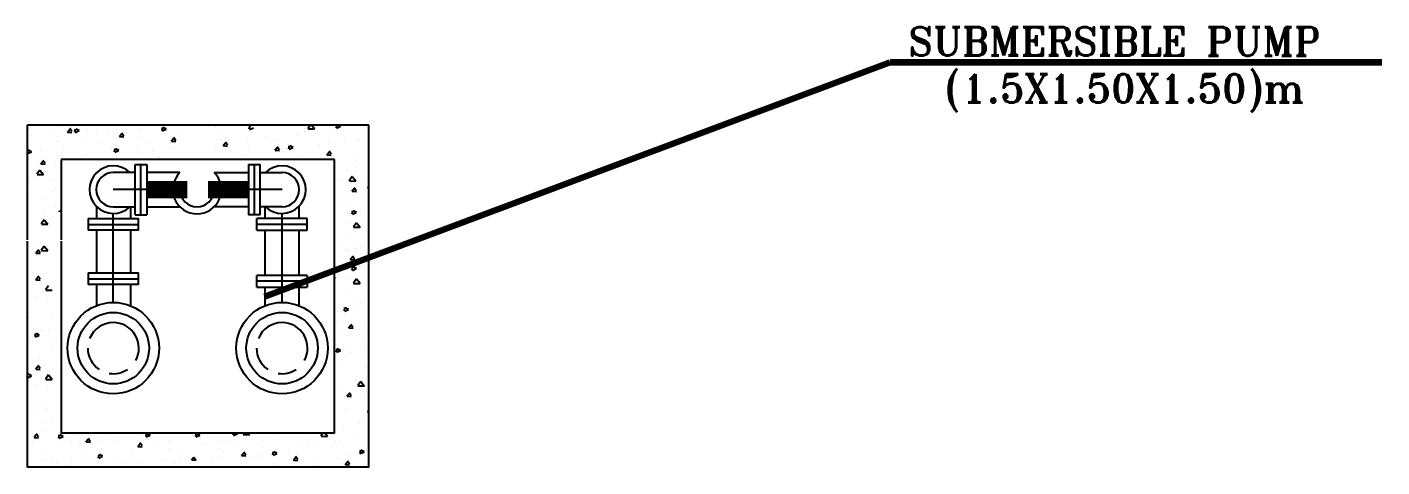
# Model space of a CAD drawing. Header units: millimetres. Extents: x -967280 to 3852, y 2833 to 1955156.
# Drawn here: x -928972 to -923023, y 434201 to 436132 of the extents above; entities that cross this region are included whole.
import ezdxf

# ---------------------------------------------------------------- set-up
doc = ezdxf.new("R2010")
doc.units = ezdxf.units.MM
doc.header["$LTSCALE"] = 1000
for name, color, linetype in [('ARCH', 8, 'Continuous'), ('F-PROT-EQPM-RefEdit0', 220, 'Continuous'), ('PL-DR-LEADER', 1, 'Continuous'), ('PL-DR-PIPE', 6, 'Continuous'), ('PL-DR-TEXT', 141, 'Continuous')]:
    doc.layers.add(name, color=color, linetype=linetype)
doc.styles.add('HAND', font='archquik.shx', dxfattribs={"width": 0.75})
doc.styles.add('ROMANT', font='romant', dxfattribs={"height": 300})
doc.dimstyles.new('1-100', dxfattribs={"dimscale": 0.78, "dimtxt": 180, "dimasz": 100, "dimexe": 0, "dimexo": 100, "dimgap": 60, "dimtad": 1, "dimdec": 0, "dimrnd": 5, "dimzin": 0, "dimdsep": 46, "dimtxsty": 'HAND', "dimblk": 'ARCHTICK', "dimcen": 0.09, "dimclrd": 256, "dimclre": 1, "dimclrt": 256, "dimadec": 0, "dimazin": 0, "dimtfac": 1, "dimtdec": 0, "dimtix": 1, "dimtmove": 2, "dimatfit": 0, "dimfxl": 0, "dimtolj": 1, "dimtzin": 0, "dimarcsym": 0})

# ---------------------------------------------------------------- blocks, each defined once
blk = doc.blocks.new('_ArchTick')
at = {"color": 0, "linetype": 'ByBlock', "const_width": 0.15}
blk.add_lwpolyline([(-0.5, -0.5), (0.5, 0.5)], dxfattribs=at)
blk = doc.blocks.new('A$Ce698b90d')
at = {"layer": 'F-PROT-EQPM-RefEdit0', "color": 4}
for p, q in [((37873.9, -27415.4), (37873.9, -27918.9)), ((39373.9, -27415.4), (37873.9, -27415.4)), ((38025.1, -27424.2), (38025.1, -27424.2)), ((38059.4, -27424.1), (38059.4, -27424.1)), ((38467.1, -27439), (38470, -27424.1)), ((38470.4, -27423.9), (38484.9, -27431.1)), ((38849.8, -27432.6), (38852.8, -27417.6)), ((39107.3, -27428.8), (39117.1, -27415.4)), ((39123.9, -27415.4), (39136, -27430.6)), ((39139.9, -27423.5), (39139.9, -27423.5)), ((39232.6, -27426.2), (39234.7, -27415.4)), ((39233, -27427.4), (39250.4, -27419.7)), ((39244.8, -27415.4), (39250.5, -27418.2)), ((39260.2, -27416.2), (39260.2, -27416.2)), ((39260.9, -27418.6), (39260.9, -27418.6)), ((39373.9, -27979.6), (39373.9, -27415.4)), ((37884.3, -27430.6), (37884.3, -27430.6)), ((37890.4, -27439.5), (37890.4, -27439.5)), ((37891.8, -27460.1), (37891.8, -27460.1)), ((37970.7, -27457), (37970.7, -27457)), ((38008.5, -27463.1), (38008.5, -27463.1)), ((38051.5, -27445), (38061.3, -27433.3)), ((38052.1, -27445.1), (38071, -27446.7)), ((38061.3, -27428.3), (38070.5, -27441.7)), ((38084.3, -27445.5), (38087.2, -27430.5)), ((38084.7, -27446.8), (38102.1, -27439)), ((38087.7, -27430.3), (38102.2, -27437.5)), ((38129.1, -27473.1), (38129.1, -27473.1)), ((38137.5, -27435), (38137.5, -27435)), ((38177.4, -27447.7), (38177.4, -27447.7)), ((38229.9, -27443), (38229.9, -27443)), ((38279.2, -27464.9), (38289, -27453.2)), ((38279.8, -27465), (38298.8, -27466.6)), ((38289.1, -27448.3), (38298.3, -27461.6)), ((38295.5, -27471.3), (38295.5, -27471.3)), ((38363.7, -27471), (38363.7, -27471)), ((38368.8, -27431), (38368.8, -27431)), ((38370.7, -27436.6), (38370.7, -27436.6)), ((38467.4, -27440.3), (38484.8, -27432.6)), ((38487.9, -27426.7), (38487.9, -27426.7)), ((38490.6, -27435.8), (38490.6, -27435.8)), ((38507, -27484.8), (38516.8, -27473.1)), ((38516.8, -27468.2), (38526, -27481.5)), ((38532.4, -27448.8), (38532.4, -27448.8)), ((38699.2, -27426.8), (38699.2, -27426.8)), ((38716.3, -27449), (38716.3, -27449)), ((38725.2, -27439.7), (38725.2, -27439.7)), ((38726.7, -27483), (38726.7, -27483)), ((38761.2, -27484.4), (38761.2, -27484.4)), ((38842.2, -27484.4), (38842.2, -27484.4)), ((38850.2, -27433.9), (38867.6, -27426.1)), ((38921.1, -27467.9), (38921.1, -27467.9)), ((38925.4, -27462.8), (38925.4, -27462.8)), ((38961.3, -27480.1), (38961.3, -27480.1)), ((39061.8, -27461.5), (39061.8, -27461.5)), ((39091.3, -27431.7), (39091.3, -27431.7)), ((39094.1, -27440.6), (39094.1, -27440.6)), ((39108.1, -27431), (39136.7, -27431.6)), ((39209.4, -27455.3), (39209.4, -27455.3)), ((39266.7, -27480.3), (39266.7, -27480.3)), ((39322.9, -27476.2), (39322.9, -27476.2)), ((39327.4, -27478.8), (39327.4, -27478.8)), ((37875.5, -27538.5), (37878.4, -27523.5)), ((37875.8, -27539.7), (37893.2, -27532)), ((37878.9, -27523.3), (37893.3, -27530.5)), ((37933.2, -27524.1), (37933.2, -27524.1)), ((38011.3, -27486.2), (38011.3, -27486.2)), ((38032.7, -27514.6), (38032.7, -27514.6)), ((38126.6, -27486.7), (38126.6, -27486.7)), ((38138.1, -27543), (38138.1, -27543)), ((38199.5, -27492.6), (38199.5, -27492.6)), ((38244.6, -27510.3), (38244.6, -27510.3)), ((38246.1, -27517.8), (38246.1, -27517.8)), ((38258.3, -27532), (38261.2, -27517.1)), ((38258.6, -27533.3), (38276, -27525.6)), ((38261.6, -27516.8), (38276.1, -27524.1)), ((38278.8, -27536.5), (38278.8, -27536.5)), ((38356.9, -27498.6), (38356.9, -27498.6)), ((38362.7, -27533.9), (38362.7, -27533.9)), ((38365.2, -27513.5), (38365.2, -27513.5)), ((38413.6, -27494.9), (38413.6, -27494.9)), ((38425.7, -27528.6), (38425.7, -27528.6)), ((38503.1, -27518.5), (38503.1, -27518.5)), ((38507.5, -27484.9), (38526.5, -27486.6)), ((38702.5, -27511), (38702.5, -27511)), ((38734.7, -27504.7), (38744.5, -27493.1)), ((38735.2, -27504.8), (38754.2, -27506.5)), ((38744.5, -27488.1), (38753.7, -27501.4)), ((38823.2, -27542), (38823.2, -27542)), ((38844.8, -27506.6), (38844.8, -27506.6)), ((38962.4, -27524.7), (38972.2, -27513)), ((38962.9, -27524.8), (38981.9, -27526.4)), ((38962.9, -27530.2), (38962.9, -27530.2)), ((38972.2, -27508), (38981.4, -27521.4)), ((38987.4, -27520.4), (38987.4, -27520.4)), ((39023.8, -27519.1), (39026.7, -27504.2)), ((39024.1, -27520.4), (39041.5, -27512.7)), ((39027.1, -27504), (39041.6, -27511.2)), ((39048.1, -27523.5), (39048.1, -27523.5)), ((39156.1, -27498.2), (39156.1, -27498.2)), ((39190.1, -27544.6), (39199.9, -27532.9)), ((39198.6, -27493.1), (39198.6, -27493.1)), ((39200, -27528), (39209.1, -27541.3)), ((39315.6, -27537.8), (39315.6, -27537.8)), ((37880.1, -27561.6), (37880.1, -27561.6)), ((37919.5, -27586.1), (37919.5, -27586.1)), ((37925.9, -27594.4), (37925.9, -27594.4)), ((37934, -27585.1), (37943.8, -27573.4)), ((37934.5, -27585.2), (37953.5, -27586.8)), ((37943.8, -27568.4), (37953, -27581.8)), ((37998.2, -27585.2), (37998.2, -27585.2)), ((38006.4, -27559.9), (38006.4, -27559.9)), ((39223.9, -27565.4), (38023.9, -27565.4)), ((38023.9, -27565.4), (38023.9, -27918.9)), ((38261.5, -27550.2), (38261.5, -27550.2)), ((38348.3, -27587.6), (38399.9, -27587.6)), ((38348.3, -27808.3), (38348.3, -27587.6)), ((38374.1, -27808.3), (38374.1, -27587.6)), ((38399.9, -27587.6), (38399.9, -27808.3)), ((38452.3, -27557.5), (38452.3, -27557.5)), ((38455.1, -27555.4), (38455.1, -27555.4)), ((38845.9, -27587.6), (38845.9, -27808.3)), ((38845.9, -27587.6), (38897.6, -27587.6)), ((38871.8, -27808.3), (38871.8, -27587.6)), ((38897.6, -27808.3), (38897.6, -27587.6)), ((38970, -27561.4), (38970, -27561.4)), ((39081, -27553.7), (39081, -27553.7)), ((39190.7, -27544.7), (39209.6, -27546.3)), ((39218, -27555.8), (39218, -27555.8)), ((39223.9, -27807.6), (39223.9, -27565.4)), ((39315.6, -27573.8), (39315.6, -27573.8)), ((39317.2, -27600.9), (39317.2, -27600.9)), ((37883.7, -27646.6), (37883.7, -27646.6)), ((37916.9, -27628.9), (37930.4, -27610.5)), ((37917.7, -27631.2), (37946.3, -27631.8)), ((37921.2, -27644.3), (37921.2, -27644.3)), ((37930.6, -27611.8), (37945.6, -27630.8)), ((37987.9, -27652), (37987.9, -27652)), ((38348.3, -27622.7), (38252.5, -27622.7)), ((38545.2, -27622.7), (38399.9, -27622.7)), ((38695.3, -27622.7), (38845.9, -27622.7)), ((38897.6, -27622.7), (38993.4, -27622.7)), ((39240.2, -27660), (39240.2, -27660)), ((39280, -27613.4), (39280, -27613.4)), ((39288.2, -27657.3), (39301.7, -27638.8)), ((39289, -27659.5), (39317.6, -27660.1)), ((39301.8, -27640.1), (39316.9, -27659.1)), ((39301.9, -27635.8), (39301.9, -27635.8)), ((39312, -27620.2), (39312, -27620.2)), ((37988.4, -27706.9), (37988.4, -27706.9)), ((38000.6, -27691.3), (38000.6, -27691.3)), ((38513.8, -27698), (38252.5, -27698)), ((38993.4, -27698), (38726.7, -27698)), ((39300.3, -27704.6), (39310.1, -27692.9)), ((39300.8, -27704.7), (39319.8, -27706.4)), ((39310.1, -27688), (39319.3, -27701.3)), ((39342, -27671), (39342, -27671)), ((39358.3, -27683.6), (39358.3, -27683.6)), ((39371.6, -27692.2), (39373.9, -27680.4)), ((39372, -27693.5), (39373.9, -27692.6)), ((37877.9, -27778.1), (37877.9, -27778.1)), ((37885.7, -27731.2), (37885.7, -27731.2)), ((37954.4, -27742.8), (37954.4, -27742.8)), ((37997, -27773.8), (37997, -27773.8)), ((38178.5, -27770.8), (38178.5, -27825)), ((38252.5, -27773.2), (38348.3, -27773.2)), ((38328.6, -27773.2), (38328.6, -27825)), ((38399.9, -27773.2), (38544.7, -27773.2)), ((38845.9, -27773.2), (38695.9, -27773.2)), ((38993.4, -27773.2), (38897.6, -27773.2)), ((38917.3, -27773.2), (38917.3, -27825)), ((39067.3, -27770.8), (39067.3, -27825)), ((39235.2, -27750.8), (39235.2, -27750.8)), ((39294.5, -27773.7), (39294.5, -27773.7)), ((39307.4, -27722.6), (39307.4, -27722.6)), ((37935.8, -27847.2), (37949.3, -27828.8)), ((37947.6, -27788.8), (37947.6, -27788.8)), ((37949.5, -27830), (37964.6, -27849.1)), ((37958.1, -27841.2), (37958.1, -27841.2)), ((38016.3, -27795.4), (38017.4, -27789.5)), ((38017.9, -27789.3), (38023.9, -27792.3)), ((38142.1, -27825), (38362.8, -27825)), ((38142.1, -27825), (38142.1, -27876.6)), ((38252.5, -28193.2), (38252.5, -27802.4)), ((38348.3, -27808.3), (38399.9, -27808.3)), ((38362.8, -27876.6), (38362.8, -27825)), ((38897.6, -27808.3), (38845.9, -27808.3)), ((38883, -27876.6), (38883, -27825)), ((39103.8, -27825), (38883, -27825)), ((38993.4, -28193.2), (38993.4, -27802.4)), ((39103.8, -27876.6), (39103.8, -27825)), ((39280.2, -27801), (39280.2, -27801)), ((39301.9, -27804.3), (39304.8, -27789.3)), ((39302.2, -27805.6), (39319.6, -27797.8)), ((39303.8, -27806.7), (39303.8, -27806.7)), ((39305.2, -27789.1), (39319.7, -27796.3)), ((39336.8, -27792.6), (39336.8, -27792.6)), ((37936.7, -27849.5), (37965.2, -27850.1)), ((38142.1, -27850.8), (38362.8, -27850.8)), ((38362.8, -27876.6), (38142.1, -27876.6)), ((38178.5, -27876.6), (38178.5, -27919.3)), ((38328.6, -27876.6), (38328.6, -28063.5)), ((39103.8, -27850.8), (38883, -27850.8)), ((38883, -27876.6), (39103.8, -27876.6)), ((38917.3, -27876.6), (38917.3, -28074.3)), ((39067.3, -27876.6), (39067.3, -28074.3)), ((39276.1, -27893.1), (39276.1, -27893.1)), ((39277.1, -27841.5), (39277.1, -27841.5)), ((39307.1, -27860.2), (39320.6, -27841.8)), ((39307.9, -27862.5), (39336.5, -27863.1)), ((39320.7, -27843), (39335.8, -27862.1)), ((37900.8, -27944.5), (37900.8, -27944.5)), ((37935.8, -27963.6), (37949.3, -27945.1)), ((37949.5, -27946.4), (37964.6, -27965.4)), ((37958.1, -27957.5), (37958.1, -27957.5)), ((38178.5, -27919.3), (38178.5, -28063.5)), ((39257, -27945.3), (39257, -27945.3)), ((39286.4, -27960.2), (39286.4, -27960.2)), ((39315.1, -27957.7), (39315.1, -27957.7)), ((39318.2, -27924.2), (39318.2, -27924.2)), ((39338, -27950.7), (39338, -27950.7)), ((39372, -27948), (39372, -27948)), ((37911.8, -27977.3), (37921.6, -27965.6)), ((37912.4, -27977.4), (37931.4, -27979)), ((37921.7, -27960.6), (37930.9, -27974)), ((37936.7, -27965.8), (37965.2, -27966.4)), ((39267.3, -27963.2), (39267.3, -27963.2)), ((39287.3, -27966.4), (39287.3, -27966.4)), ((39292.9, -28004.7), (39302.7, -27993)), ((39293.5, -28004.8), (39312.4, -28006.5)), ((39293.9, -27986), (39293.9, -27986)), ((39302.8, -27988.1), (39311.9, -28001.4)), ((39318.9, -28002.9), (39318.9, -28002.9)), ((37900.8, -28060.9), (37900.8, -28060.9)), ((37921.7, -28077), (37930.9, -28090.3)), ((38142.1, -28063.5), (38142.1, -28115.1)), ((38142.1, -28063.5), (38362.8, -28063.5)), ((38362.8, -28115.1), (38362.8, -28063.5)), ((38883, -28125.9), (38883, -28074.3)), ((39103.8, -28074.3), (38883, -28074.3)), ((39103.8, -28074.3), (39103.8, -28125.9)), ((39280.2, -28048), (39280.2, -28048)), ((39294.5, -28020.6), (39294.5, -28020.6)), ((39301.9, -28051.2), (39304.8, -28036.3)), ((39302.2, -28052.5), (39319.6, -28044.8)), ((39305.2, -28036.1), (39319.7, -28043.3)), ((37911.8, -28093.6), (37921.6, -28081.9)), ((37912.4, -28093.7), (37931.4, -28095.4)), ((37954.7, -28137), (37968.2, -28118.5)), ((37962.8, -28118.5), (37962.8, -28118.5)), ((38142.1, -28089.3), (38362.8, -28089.3)), ((38362.8, -28115.1), (38142.1, -28115.1)), ((38178.5, -28115.1), (38178.5, -28207.3)), ((38328.6, -28115.1), (38328.6, -28208.2)), ((39103.8, -28100.1), (38883, -28100.1)), ((38883, -28125.9), (39103.8, -28125.9)), ((38917.3, -28125.9), (38917.3, -28208.2)), ((39067.3, -28125.9), (39067.3, -28207.3)), ((39225.3, -28083.8), (39223.9, -28083.7)), ((39225.9, -28083.9), (39223.9, -28086.2)), ((39277.1, -28088.5), (39277.1, -28088.5)), ((39307.1, -28107.2), (39320.6, -28088.7)), ((39307.9, -28109.4), (39336.5, -28110)), ((39320.7, -28090), (39335.8, -28109)), ((37911, -28175.3), (37911, -28175.3)), ((37918, -28168.6), (37918, -28168.6)), ((37955.6, -28139.2), (37984.2, -28139.8)), ((37962.1, -28182.8), (37962.1, -28182.8)), ((39276.1, -28140), (39276.1, -28140)), ((39318.2, -28171.1), (39318.2, -28171.1)), ((39338, -28197.6), (39338, -28197.6)), ((37881.7, -28257.8), (37881.7, -28257.8)), ((37981.7, -28248.4), (37981.7, -28248.4)), ((39267, -28230.7), (39269.9, -28215.8)), ((39267.3, -28210.2), (39267.3, -28210.2)), ((39267.3, -28232), (39284.7, -28224.3)), ((39270.3, -28215.6), (39284.8, -28222.8)), ((39286.4, -28207.1), (39286.4, -28207.1)), ((39315.1, -28204.7), (39315.1, -28204.7)), ((37938.1, -28316.6), (37938.1, -28316.6)), ((37943.7, -28315.4), (37943.7, -28315.4)), ((37967.9, -28310.4), (37967.9, -28310.4)), ((39231.3, -28277.5), (39231.3, -28277.5)), ((39285.5, -28304.8), (39295.3, -28293.1)), ((39286.1, -28304.9), (39305.1, -28306.6)), ((39295.4, -28288.2), (39304.6, -28301.5)), ((39364, -28298.2), (39364, -28298.2)), ((37889.8, -28348.4), (37889.8, -28348.4)), ((37909.8, -28343), (37912.8, -28328.1)), ((37910.2, -28344.3), (37927.6, -28336.6)), ((37913.2, -28327.9), (37927.7, -28335.1)), ((37971.4, -28360.7), (37971.4, -28360.7)), ((38005.7, -28373), (38005.7, -28373)), ((39257, -28332.3), (39257, -28332.3)), ((39280.6, -28338.6), (39280.6, -28338.6)), ((39293.2, -28335.1), (39293.2, -28335.1)), ((39350.3, -28360.2), (39350.3, -28360.2)), ((37876.1, -28410.4), (37876.1, -28410.4)), ((37979.2, -28399.2), (37979.2, -28399.2)), ((39232.1, -28410.3), (39235, -28395.3)), ((39232.4, -28411.6), (39249.8, -28403.8)), ((39235.4, -28395.1), (39249.9, -28402.3)), ((39272.2, -28398.1), (39272.2, -28398.1)), ((39277, -28421.1), (39277, -28421.1)), ((39298.1, -28414.9), (39298.1, -28414.9)), ((39355.2, -28392.7), (39355.2, -28392.7)), ((37900.8, -28452.6), (37900.8, -28452.6)), ((37911.8, -28485.4), (37921.6, -28473.7)), ((37912.4, -28485.5), (37931.4, -28487.1)), ((37921.7, -28468.7), (37930.9, -28482.1)), ((37928.3, -28438.2), (37928.3, -28438.2)), ((37965.7, -28492.1), (37965.7, -28492.1)), ((38002.9, -28467.2), (38002.9, -28467.2)), ((39247.2, -28453.9), (39247.2, -28453.9)), ((39253, -28471.9), (39253, -28471.9)), ((39258.5, -28460.1), (39258.5, -28460.1)), ((39365.3, -28477.5), (39365.3, -28477.5)), ((37875, -28522.6), (37877.9, -28507.6)), ((37875.3, -28523.8), (37892.7, -28516.1)), ((37878.3, -28507.4), (37892.8, -28514.6)), ((37954.7, -28528.7), (37968.2, -28510.3)), ((37955.6, -28531), (37984.2, -28531.6)), ((37962.8, -28510.2), (37962.8, -28510.2)), ((37968.4, -28511.5), (37983.5, -28530.6)), ((39315, -28529.5), (39315, -28529.5)), ((39326, -28557.1), (39339.5, -28538.6)), ((39339.7, -28539.9), (39354.7, -28558.9)), ((37911, -28567.1), (37911, -28567.1)), ((37918, -28560.3), (37918, -28560.3)), ((37962.1, -28574.6), (37962.1, -28574.6)), ((39237, -28576), (39237, -28576)), ((39268.9, -28607.6), (39268.9, -28607.6)), ((39278.2, -28604.9), (39288, -28593.2)), ((39278.7, -28605), (39297.7, -28606.7)), ((39288, -28588.3), (39297.2, -28601.6)), ((39326.8, -28559.3), (39355.4, -28559.9)), ((39355.1, -28599.6), (39355.1, -28599.6)), ((37918, -28647.6), (37918, -28647.6)), ((37959.1, -28643), (37959.1, -28643)), ((37960, -28660.6), (37960, -28660.6)), ((39272.1, -28666.7), (39272.1, -28666.7)), ((39278.1, -28658.7), (39278.1, -28658.7)), ((39293.4, -28616.8), (39293.4, -28616.8)), ((39371.1, -28676.3), (39373.9, -28661.8)), ((37908.2, -28682), (37908.2, -28682)), ((37946.2, -28722.6), (37946.2, -28722.6)), ((37980, -28705.2), (37980, -28705.2)), ((39227.2, -28697.7), (39227.2, -28697.7)), ((39334.1, -28724.3), (39334.1, -28724.3)), ((39342.3, -28710.3), (39342.3, -28710.3)), ((39345.3, -28721.3), (39345.3, -28721.3)), ((39371.5, -28677.6), (39373.9, -28676.5)), ((37877.8, -28784.5), (37877.8, -28784.5)), ((37904.5, -28785.5), (37914.3, -28773.8)), ((37905, -28785.6), (37924, -28787.2)), ((37914.3, -28768.8), (37923.5, -28782.2)), ((37953.9, -28761.1), (37953.9, -28761.1)), ((38014, -28788.6), (38016.9, -28773.6)), ((38014.4, -28789.9), (38031.8, -28782.2)), ((38017.4, -28773.4), (38031.9, -28780.7)), ((38073, -28779.4), (38073, -28779.4)), ((38142, -28788.8), (38151.2, -28802.1)), ((38213.7, -28772.9), (38213.7, -28772.9)), ((38380.6, -28776.4), (38380.6, -28776.4)), ((38396.8, -28782.2), (38399.7, -28767.2)), ((38397.1, -28783.5), (38414.5, -28775.7)), ((38400.1, -28767), (38414.6, -28774.2)), ((38418.6, -28791.8), (38418.6, -28791.8)), ((38598.7, -28776.4), (38598.7, -28776.4)), ((38614.9, -28782.2), (38617.8, -28767.2)), ((38615.3, -28783.5), (38632.7, -28775.7)), ((38618.3, -28767), (38632.8, -28774.2)), ((38636.7, -28791.8), (38636.7, -28791.8)), ((38779.5, -28775.7), (38781.5, -28765.4)), ((38779.9, -28777), (38797.3, -28769.3)), ((38786.1, -28768.1), (38786.1, -28768.1)), ((38792.6, -28765.4), (38797.4, -28767.8)), ((38821.2, -28771.4), (38825.6, -28765.4)), ((38822.1, -28773.6), (38850.6, -28774.2)), ((38834.3, -28790), (38834.3, -28790)), ((38843.8, -28765.4), (38850, -28773.2)), ((38980.8, -28772.6), (38980.8, -28772.6)), ((39001.2, -28768.1), (39001.2, -28768.1)), ((39023.4, -28781.1), (39023.4, -28781.1)), ((39162.3, -28769.3), (39163, -28765.4)), ((39162.6, -28770.6), (39174.3, -28765.4)), ((39164, -28778.5), (39173.6, -28765.4)), ((39164.9, -28780.7), (39193.5, -28781.3)), ((39181, -28765.4), (39192.8, -28780.3)), ((39263.1, -28739), (39263.1, -28739)), ((39328.6, -28772.3), (39328.6, -28772.3)), ((37898, -28804.1), (37898, -28804.1)), ((37939.7, -28842.1), (37939.7, -28842.1)), ((38016.1, -28827.7), (38016.1, -28827.7)), ((38070.9, -28805.8), (38070.9, -28805.8)), ((38103.9, -28820.4), (38103.9, -28820.4)), ((38132.2, -28805.4), (38142, -28793.7)), ((38132.7, -28805.5), (38151.7, -28807.1)), ((38134.1, -28851.3), (38134.1, -28851.3)), ((38190, -28801.5), (38190, -28801.5)), ((38200, -28834.9), (38200, -28834.9)), ((38272.6, -28798.2), (38272.6, -28798.2)), ((38359.9, -28825.3), (38369.7, -28813.6)), ((38360.4, -28825.4), (38379.4, -28827.1)), ((38369.7, -28808.7), (38378.9, -28822)), ((38427.3, -28814.5), (38427.3, -28814.5)), ((38498.7, -28800), (38498.7, -28800)), ((38501.4, -28833.9), (38501.4, -28833.9)), ((38645.5, -28814.5), (38645.5, -28814.5)), ((38716.8, -28800), (38716.8, -28800)), ((38719.6, -28833.9), (38719.6, -28833.9)), ((38734.8, -28847.1), (38734.8, -28847.1)), ((38764.2, -28804.2), (38764.2, -28804.2)), ((38785.7, -28808.1), (38785.7, -28808.1)), ((38825.2, -28848.5), (38834.4, -28861.9)), ((38896.3, -28847.7), (38896.3, -28847.7)), ((38903.8, -28831.7), (38903.8, -28831.7)), ((38904.9, -28797.8), (38904.9, -28797.8)), ((38953.5, -28862.3), (38956.4, -28847.3)), ((38956.8, -28847.1), (38971.3, -28854.3)), ((39063.1, -28825.7), (39063.1, -28825.7)), ((39098.8, -28796.2), (39098.8, -28796.2)), ((39109.8, -28816.7), (39109.8, -28816.7)), ((39140.4, -28825.8), (39140.4, -28825.8)), ((39216.9, -28819.8), (39216.9, -28819.8)), ((39227.3, -28804.1), (39227.3, -28804.1)), ((39250.5, -28810.2), (39250.5, -28810.2)), ((39259.5, -28821.5), (39259.5, -28821.5)), ((39335, -28843.4), (39335, -28843.4)), ((39336.2, -28855.8), (39339.1, -28840.9)), ((39336.6, -28857.1), (39354, -28849.4)), ((39339.6, -28840.7), (39354.1, -28847.9)), ((37939.1, -28886.8), (37939.1, -28886.8)), ((37948.2, -28892.5), (37948.2, -28892.5)), ((37981.2, -28879.3), (37981.2, -28879.3)), ((38001.7, -28899.7), (38001.7, -28899.7)), ((38057.2, -28910.3), (38057.2, -28910.3)), ((38067.3, -28888.2), (38067.3, -28888.2)), ((38121.9, -28872.9), (38121.9, -28872.9)), ((38165.9, -28878.1), (38165.9, -28878.1)), ((38187.9, -28875.1), (38190.8, -28860.2)), ((38188.3, -28876.4), (38205.7, -28868.7)), ((38191.3, -28860), (38205.8, -28867.2)), ((38252.2, -28874.9), (38252.2, -28874.9)), ((38304.6, -28901.2), (38304.6, -28901.2)), ((38326.7, -28891.7), (38326.7, -28891.7)), ((38334.6, -28855.8), (38334.6, -28855.8)), ((38370.3, -28898.5), (38370.3, -28898.5)), ((38467.5, -28885.3), (38467.5, -28885.3)), ((38522.8, -28901.2), (38522.8, -28901.2)), ((38544.9, -28891.7), (38544.9, -28891.7)), ((38552.7, -28855.8), (38552.7, -28855.8)), ((38588.4, -28898.5), (38588.4, -28898.5)), ((38596.3, -28883.7), (38606.1, -28872)), ((38596.9, -28883.8), (38615.8, -28885.5)), ((38606.1, -28872), (38615.3, -28885.4)), ((38685.7, -28885.3), (38685.7, -28885.3)), ((38727.6, -28869.9), (38727.6, -28869.9)), ((38813.1, -28897.7), (38813.1, -28897.7)), ((38815.3, -28865.2), (38825.1, -28853.5)), ((38815.9, -28865.3), (38834.9, -28866.9)), ((38852.9, -28870.7), (38852.9, -28870.7)), ((38891.2, -28859.8), (38891.2, -28859.8)), ((38900.7, -28867.8), (38900.7, -28867.8)), ((38953.8, -28863.6), (38971.2, -28855.8)), ((38958.3, -28905.3), (38958.3, -28905.3)), ((38971, -28894.3), (38971, -28894.3)), ((39021.9, -28855.3), (39021.9, -28855.3)), ((39043.1, -28885.1), (39052.9, -28873.4)), ((39043.6, -28885.2), (39062.6, -28886.8)), ((39052.9, -28868.4), (39062.1, -28881.8)), ((39125.1, -28883.3), (39125.1, -28883.3)), ((39136.8, -28908.2), (39136.8, -28908.2)), ((39140, -28878.9), (39140, -28878.9)), ((39158.7, -28910.2), (39158.7, -28910.2)), ((39236.8, -28872.2), (39236.8, -28872.2)), ((39258, -28902.5), (39258, -28902.5)), ((39270.8, -28905), (39280.6, -28893.3)), ((39271.3, -28905.1), (39290.3, -28906.8)), ((39280.6, -28888.4), (39289.8, -28901.7)), ((39289.3, -28861.7), (39289.3, -28861.7)), ((38396.6, -28913.4), (38396.6, -28913.4)), ((38614.7, -28913.4), (38614.7, -28913.4)), ((39017.7, -28912.5), (39017.7, -28912.5))]:
    blk.add_line(p, q, dxfattribs=at)
for points in [[(37873.9, -27807.2), (37873.9, -27854)], [(38023.9, -27807.2), (38023.9, -27854)], [(38698.4, -28765.4), (39223.9, -28765.4), (39223.9, -27807.6)], [(37873.9, -27923.6), (37873.9, -27970.4)], [(37873.9, -27941.5), (37873.9, -28915.4), (38698.4, -28915.4)], [(38023.9, -27923.6), (38023.9, -27970.4)], [(38023.9, -27941.5), (38023.9, -28765.4), (38698.4, -28765.4)], [(38698.4, -28915.4), (39373.9, -28915.4), (39373.9, -27941)]]:
    blk.add_lwpolyline(points, dxfattribs=at)
for centre, radius in [((38252.5, -28393.9), 200.8), ((38993.4, -28393.9), 200.8), ((38252.5, -28393.9), 156.8), ((38993.4, -28393.9), 156.8)]:
    blk.add_circle(centre, radius, dxfattribs=at)
for centre, radius, start, end in [((38252.5, -27698), 104.5, 46.03686, 313.96314), ((38993.4, -27698), 104.5, 226.03686, 133.96314), ((38252.5, -27698), 75.2, 90, 270), ((38620.3, -27698.2), 106.4, 134.79554, 45.20446), ((38993.4, -27698), 75.2, 270, 90), ((38620.3, -27698.2), 75, 180, 0), ((38252.5, -28393.9), 112.2, 90, 157.76446), ((38252.5, -28393.9), 112.2, 331.20554, 90), ((38993.4, -28393.9), 112.2, 90, 157.76446), ((38993.4, -28393.9), 112.2, 331.20554, 90), ((38252.5, -28393.9), 112.2, 180, 236.29202), ((38993.4, -28393.9), 112.2, 180, 236.29202), ((38252.5, -28393.9), 112.2, 261.02139, 303.70798), ((38993.4, -28393.9), 112.2, 261.02139, 303.70798)]:
    blk.add_arc(centre, radius, start, end, dxfattribs=at)
at = {"layer": 'PL-DR-PIPE', "color": 4, "const_width": 75}
for points in [[(38577.9, -27698), (38399.9, -27698)], [(38845.9, -27698), (38667.9, -27698)]]:
    blk.add_lwpolyline(points, dxfattribs=at)
at = {"layer": 'PL-DR-TEXT', "color": 4, "style": 'ROMANT'}
for s, p in [('SUBMERSIBLE PUMP', (41744.3, -27109.3, 406188.5)), ('(1.5X1.50X1.50)m', (41905, -27315.5, 406188.5))]:
    blk.add_text(s, height=125, rotation=359.97784, dxfattribs=at).set_placement(p)
at = {"layer": 'PL-DR-LEADER', "color": 4}
blk.add_leader([(38917.3, -28167), (41664.1, -27137.7), (43823, -27137.7)], dimstyle='1-100', override={"dimasz": 0.1, "dimtad": 0, "dimfxl": 0.18, "dimarcsym": 1}, dxfattribs=at)

msp = doc.modelspace()

# ---------------------------------------------------------------- block references
at = {"layer": 'ARCH', "lineweight": 106, "ltscale": 30}
msp.add_blockref('A$Ce698b90d', (-966846.1, 463116.2), dxfattribs=at)

doc.saveas('drawing.dxf')
